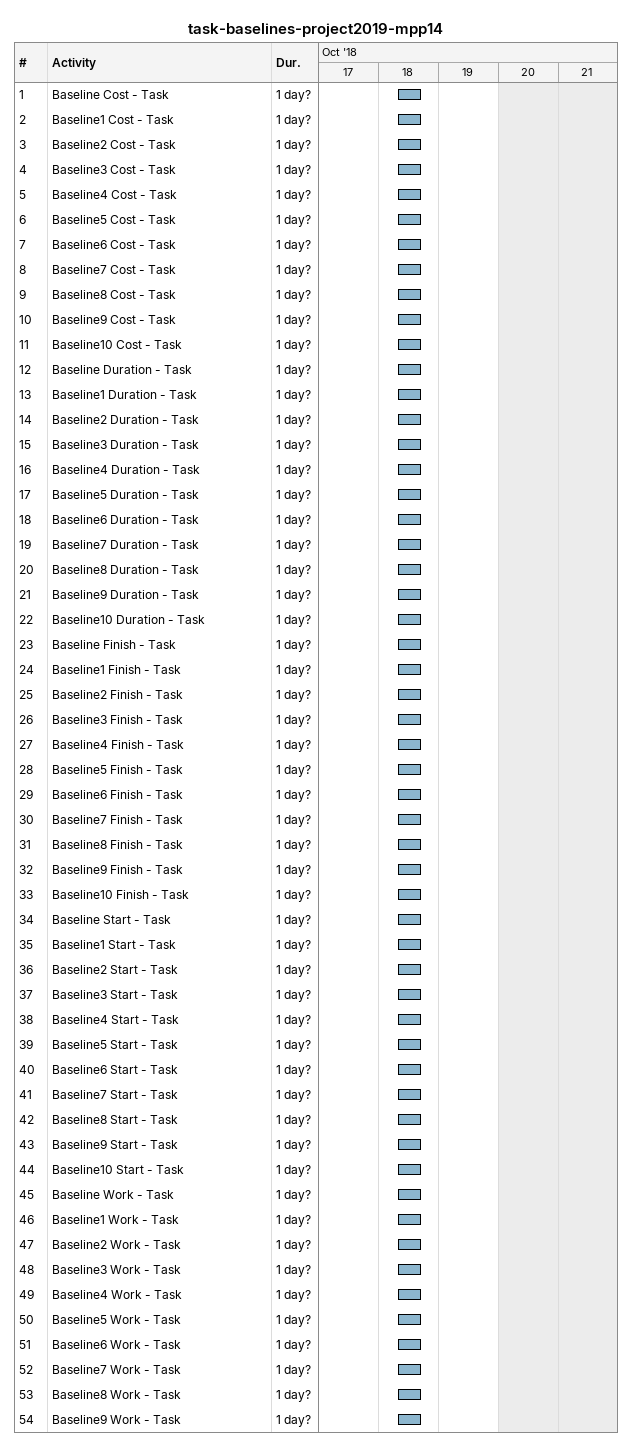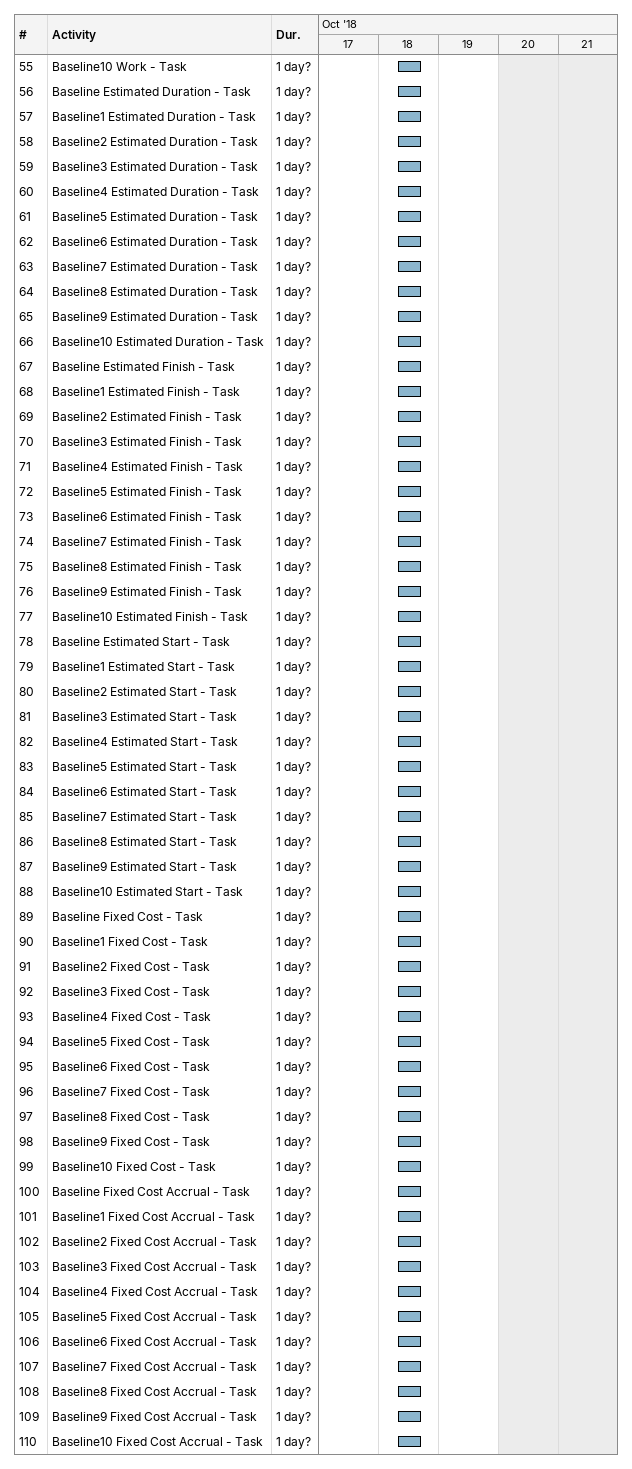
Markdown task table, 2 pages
task-baselines-project2019-mpp14

| ID | Task | Duration | Start | Finish |
|---|---|---|---|---|
| 1 | Baseline Cost - Task | 1d? | 2018-10-18 | 2018-10-18 |
| 2 | Baseline1 Cost - Task | 1d? | 2018-10-18 | 2018-10-18 |
| 3 | Baseline2 Cost - Task | 1d? | 2018-10-18 | 2018-10-18 |
| 4 | Baseline3 Cost - Task | 1d? | 2018-10-18 | 2018-10-18 |
| 5 | Baseline4 Cost - Task | 1d? | 2018-10-18 | 2018-10-18 |
| 6 | Baseline5 Cost - Task | 1d? | 2018-10-18 | 2018-10-18 |
| 7 | Baseline6 Cost - Task | 1d? | 2018-10-18 | 2018-10-18 |
| 8 | Baseline7 Cost - Task | 1d? | 2018-10-18 | 2018-10-18 |
| 9 | Baseline8 Cost - Task | 1d? | 2018-10-18 | 2018-10-18 |
| 10 | Baseline9 Cost - Task | 1d? | 2018-10-18 | 2018-10-18 |
| 11 | Baseline10 Cost - Task | 1d? | 2018-10-18 | 2018-10-18 |
| 12 | Baseline Duration - Task | 1d? | 2018-10-18 | 2018-10-18 |
| 13 | Baseline1 Duration - Task | 1d? | 2018-10-18 | 2018-10-18 |
| 14 | Baseline2 Duration - Task | 1d? | 2018-10-18 | 2018-10-18 |
| 15 | Baseline3 Duration - Task | 1d? | 2018-10-18 | 2018-10-18 |
| 16 | Baseline4 Duration - Task | 1d? | 2018-10-18 | 2018-10-18 |
| 17 | Baseline5 Duration - Task | 1d? | 2018-10-18 | 2018-10-18 |
| 18 | Baseline6 Duration - Task | 1d? | 2018-10-18 | 2018-10-18 |
| 19 | Baseline7 Duration - Task | 1d? | 2018-10-18 | 2018-10-18 |
| 20 | Baseline8 Duration - Task | 1d? | 2018-10-18 | 2018-10-18 |
| 21 | Baseline9 Duration - Task | 1d? | 2018-10-18 | 2018-10-18 |
| 22 | Baseline10 Duration - Task | 1d? | 2018-10-18 | 2018-10-18 |
| 23 | Baseline Finish - Task | 1d? | 2018-10-18 | 2018-10-18 |
| 24 | Baseline1 Finish - Task | 1d? | 2018-10-18 | 2018-10-18 |
| 25 | Baseline2 Finish - Task | 1d? | 2018-10-18 | 2018-10-18 |
| 26 | Baseline3 Finish - Task | 1d? | 2018-10-18 | 2018-10-18 |
| 27 | Baseline4 Finish - Task | 1d? | 2018-10-18 | 2018-10-18 |
| 28 | Baseline5 Finish - Task | 1d? | 2018-10-18 | 2018-10-18 |
| 29 | Baseline6 Finish - Task | 1d? | 2018-10-18 | 2018-10-18 |
| 30 | Baseline7 Finish - Task | 1d? | 2018-10-18 | 2018-10-18 |
| 31 | Baseline8 Finish - Task | 1d? | 2018-10-18 | 2018-10-18 |
| 32 | Baseline9 Finish - Task | 1d? | 2018-10-18 | 2018-10-18 |
| 33 | Baseline10 Finish - Task | 1d? | 2018-10-18 | 2018-10-18 |
| 34 | Baseline Start - Task | 1d? | 2018-10-18 | 2018-10-18 |
| 35 | Baseline1 Start - Task | 1d? | 2018-10-18 | 2018-10-18 |
| 36 | Baseline2 Start - Task | 1d? | 2018-10-18 | 2018-10-18 |
| 37 | Baseline3 Start - Task | 1d? | 2018-10-18 | 2018-10-18 |
| 38 | Baseline4 Start - Task | 1d? | 2018-10-18 | 2018-10-18 |
| 39 | Baseline5 Start - Task | 1d? | 2018-10-18 | 2018-10-18 |
| 40 | Baseline6 Start - Task | 1d? | 2018-10-18 | 2018-10-18 |
| 41 | Baseline7 Start - Task | 1d? | 2018-10-18 | 2018-10-18 |
| 42 | Baseline8 Start - Task | 1d? | 2018-10-18 | 2018-10-18 |
| 43 | Baseline9 Start - Task | 1d? | 2018-10-18 | 2018-10-18 |
| 44 | Baseline10 Start - Task | 1d? | 2018-10-18 | 2018-10-18 |
| 45 | Baseline Work - Task | 1d? | 2018-10-18 | 2018-10-18 |
| 46 | Baseline1 Work - Task | 1d? | 2018-10-18 | 2018-10-18 |
| 47 | Baseline2 Work - Task | 1d? | 2018-10-18 | 2018-10-18 |
| 48 | Baseline3 Work - Task | 1d? | 2018-10-18 | 2018-10-18 |
| 49 | Baseline4 Work - Task | 1d? | 2018-10-18 | 2018-10-18 |
| 50 | Baseline5 Work - Task | 1d? | 2018-10-18 | 2018-10-18 |
| 51 | Baseline6 Work - Task | 1d? | 2018-10-18 | 2018-10-18 |
| 52 | Baseline7 Work - Task | 1d? | 2018-10-18 | 2018-10-18 |
| 53 | Baseline8 Work - Task | 1d? | 2018-10-18 | 2018-10-18 |
| 54 | Baseline9 Work - Task | 1d? | 2018-10-18 | 2018-10-18 |
| 55 | Baseline10 Work - Task | 1d? | 2018-10-18 | 2018-10-18 |
| 56 | Baseline Estimated Duration - Task | 1d? | 2018-10-18 | 2018-10-18 |
| 57 | Baseline1 Estimated Duration - Task | 1d? | 2018-10-18 | 2018-10-18 |
| 58 | Baseline2 Estimated Duration - Task | 1d? | 2018-10-18 | 2018-10-18 |
| 59 | Baseline3 Estimated Duration - Task | 1d? | 2018-10-18 | 2018-10-18 |
| 60 | Baseline4 Estimated Duration - Task | 1d? | 2018-10-18 | 2018-10-18 |
| 61 | Baseline5 Estimated Duration - Task | 1d? | 2018-10-18 | 2018-10-18 |
| 62 | Baseline6 Estimated Duration - Task | 1d? | 2018-10-18 | 2018-10-18 |
| 63 | Baseline7 Estimated Duration - Task | 1d? | 2018-10-18 | 2018-10-18 |
| 64 | Baseline8 Estimated Duration - Task | 1d? | 2018-10-18 | 2018-10-18 |
| 65 | Baseline9 Estimated Duration - Task | 1d? | 2018-10-18 | 2018-10-18 |
| 66 | Baseline10 Estimated Duration - Task | 1d? | 2018-10-18 | 2018-10-18 |
| 67 | Baseline Estimated Finish - Task | 1d? | 2018-10-18 | 2018-10-18 |
| 68 | Baseline1 Estimated Finish - Task | 1d? | 2018-10-18 | 2018-10-18 |
| 69 | Baseline2 Estimated Finish - Task | 1d? | 2018-10-18 | 2018-10-18 |
| 70 | Baseline3 Estimated Finish - Task | 1d? | 2018-10-18 | 2018-10-18 |
| 71 | Baseline4 Estimated Finish - Task | 1d? | 2018-10-18 | 2018-10-18 |
| 72 | Baseline5 Estimated Finish - Task | 1d? | 2018-10-18 | 2018-10-18 |
| 73 | Baseline6 Estimated Finish - Task | 1d? | 2018-10-18 | 2018-10-18 |
| 74 | Baseline7 Estimated Finish - Task | 1d? | 2018-10-18 | 2018-10-18 |
| 75 | Baseline8 Estimated Finish - Task | 1d? | 2018-10-18 | 2018-10-18 |
| 76 | Baseline9 Estimated Finish - Task | 1d? | 2018-10-18 | 2018-10-18 |
| 77 | Baseline10 Estimated Finish - Task | 1d? | 2018-10-18 | 2018-10-18 |
| 78 | Baseline Estimated Start - Task | 1d? | 2018-10-18 | 2018-10-18 |
| 79 | Baseline1 Estimated Start - Task | 1d? | 2018-10-18 | 2018-10-18 |
| 80 | Baseline2 Estimated Start - Task | 1d? | 2018-10-18 | 2018-10-18 |
| 81 | Baseline3 Estimated Start - Task | 1d? | 2018-10-18 | 2018-10-18 |
| 82 | Baseline4 Estimated Start - Task | 1d? | 2018-10-18 | 2018-10-18 |
| 83 | Baseline5 Estimated Start - Task | 1d? | 2018-10-18 | 2018-10-18 |
| 84 | Baseline6 Estimated Start - Task | 1d? | 2018-10-18 | 2018-10-18 |
| 85 | Baseline7 Estimated Start - Task | 1d? | 2018-10-18 | 2018-10-18 |
| 86 | Baseline8 Estimated Start - Task | 1d? | 2018-10-18 | 2018-10-18 |
| 87 | Baseline9 Estimated Start - Task | 1d? | 2018-10-18 | 2018-10-18 |
| 88 | Baseline10 Estimated Start - Task | 1d? | 2018-10-18 | 2018-10-18 |
| 89 | Baseline Fixed Cost - Task | 1d? | 2018-10-18 | 2018-10-18 |
| 90 | Baseline1 Fixed Cost - Task | 1d? | 2018-10-18 | 2018-10-18 |
| 91 | Baseline2 Fixed Cost - Task | 1d? | 2018-10-18 | 2018-10-18 |
| 92 | Baseline3 Fixed Cost - Task | 1d? | 2018-10-18 | 2018-10-18 |
| 93 | Baseline4 Fixed Cost - Task | 1d? | 2018-10-18 | 2018-10-18 |
| 94 | Baseline5 Fixed Cost - Task | 1d? | 2018-10-18 | 2018-10-18 |
| 95 | Baseline6 Fixed Cost - Task | 1d? | 2018-10-18 | 2018-10-18 |
| 96 | Baseline7 Fixed Cost - Task | 1d? | 2018-10-18 | 2018-10-18 |
| 97 | Baseline8 Fixed Cost - Task | 1d? | 2018-10-18 | 2018-10-18 |
| 98 | Baseline9 Fixed Cost - Task | 1d? | 2018-10-18 | 2018-10-18 |
| 99 | Baseline10 Fixed Cost - Task | 1d? | 2018-10-18 | 2018-10-18 |
| 100 | Baseline Fixed Cost Accrual - Task | 1d? | 2018-10-18 | 2018-10-18 |
| 101 | Baseline1 Fixed Cost Accrual - Task | 1d? | 2018-10-18 | 2018-10-18 |
| 102 | Baseline2 Fixed Cost Accrual - Task | 1d? | 2018-10-18 | 2018-10-18 |
| 103 | Baseline3 Fixed Cost Accrual - Task | 1d? | 2018-10-18 | 2018-10-18 |
| 104 | Baseline4 Fixed Cost Accrual - Task | 1d? | 2018-10-18 | 2018-10-18 |
| 105 | Baseline5 Fixed Cost Accrual - Task | 1d? | 2018-10-18 | 2018-10-18 |
| 106 | Baseline6 Fixed Cost Accrual - Task | 1d? | 2018-10-18 | 2018-10-18 |
| 107 | Baseline7 Fixed Cost Accrual - Task | 1d? | 2018-10-18 | 2018-10-18 |
| 108 | Baseline8 Fixed Cost Accrual - Task | 1d? | 2018-10-18 | 2018-10-18 |
| 109 | Baseline9 Fixed Cost Accrual - Task | 1d? | 2018-10-18 | 2018-10-18 |
| 110 | Baseline10 Fixed Cost Accrual - Task | 1d? | 2018-10-18 | 2018-10-18 |
